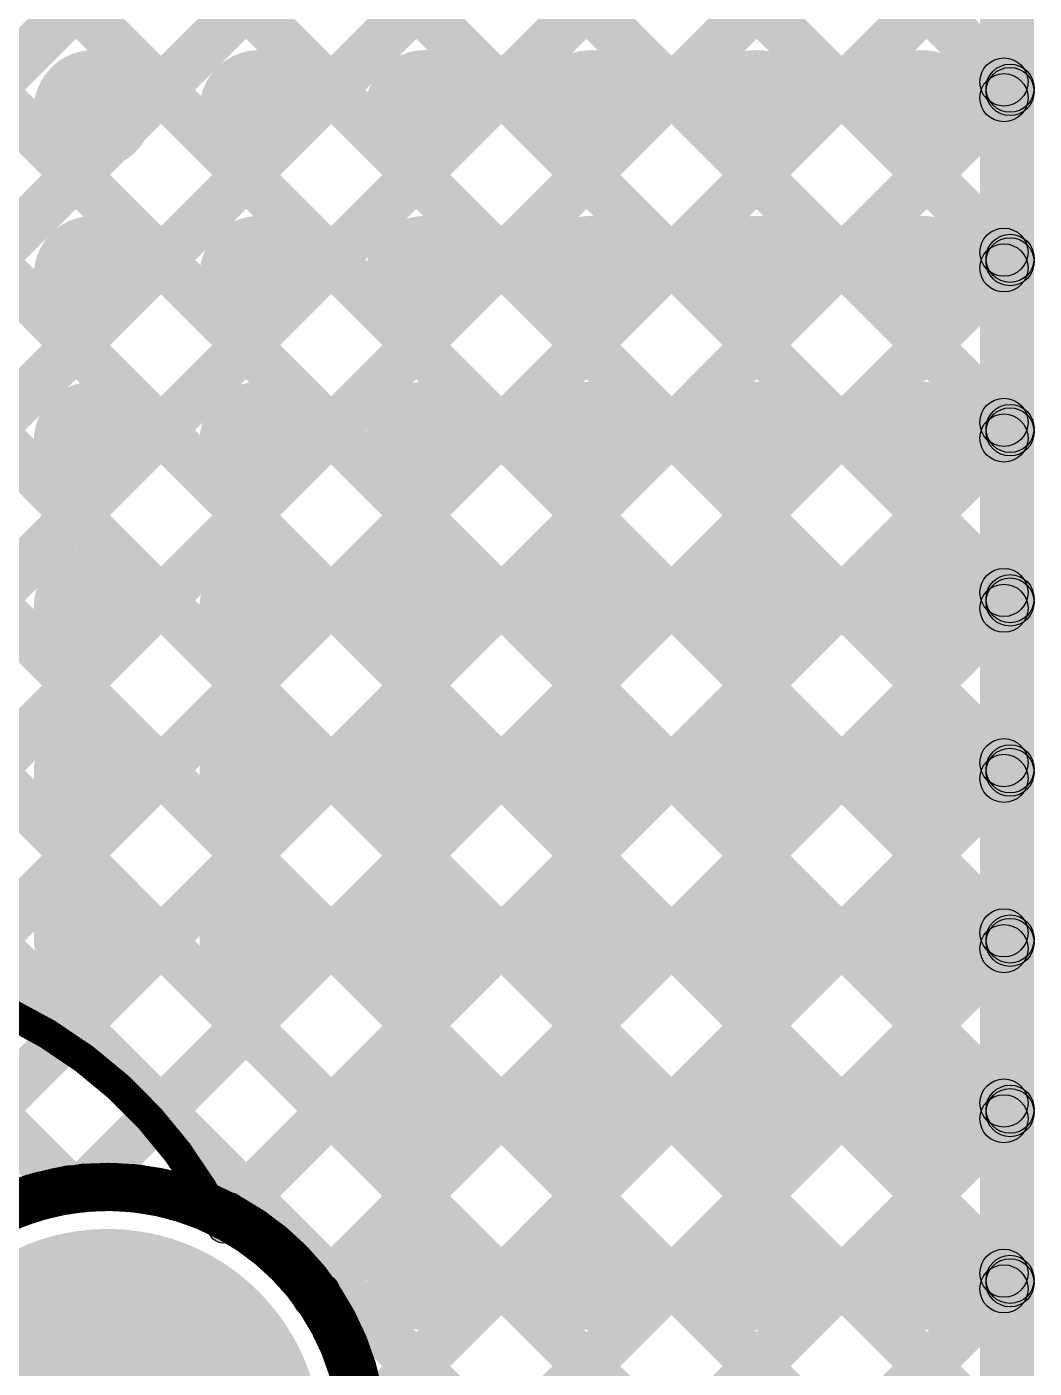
# Model space of a CAD drawing. Header units: millimetres. Extents: x -0.28 to 3.03, y -0.05 to 3.12.
# Drawn here: x 2.5456 to 2.713, y 2.6894 to 2.9123 of the extents above; entities that cross this region are included whole.
import ezdxf

# ---------------------------------------------------------------- set-up
doc = ezdxf.new("R2010")
doc.units = ezdxf.units.MM
doc.header["$MEASUREMENT"] = 0
for name, color, linetype in [('BottomLayer', 5, 'Continuous'), ('BottomSolder', 6, 'Continuous'), ('PadHoleLayer', 156, 'Continuous'), ('TopLayer', 1, 'Continuous'), ('TopOverlay', 2, 'Continuous'), ('TopSolder', 216, 'Continuous'), ('ViaHoleLayer', 16, 'Continuous')]:
    doc.layers.add(name, color=color, linetype=linetype)

# ---------------------------------------------------------------- blocks, each defined once
blk = doc.blocks.new('TH_LED_5')
at = {"layer": 'BottomLayer'}
h = blk.add_hatch(color=5, dxfattribs=at)
edge = h.paths.add_edge_path()
edge.add_arc((0.05, 0), 0.0315, 0, 360)
at = {"layer": 'BottomSolder'}
h = blk.add_hatch(color=6, dxfattribs=at)
edge = h.paths.add_edge_path()
edge.add_arc((0.05, 0), 0.0355, 0, 360)
at = {"layer": 'PadHoleLayer'}
h = blk.add_hatch(color=156, dxfattribs=at)
edge = h.paths.add_edge_path()
edge.add_arc((0.05, 0), 0.01772, 0, 360)
at = {"layer": 'TopLayer'}
h = blk.add_hatch(color=1, dxfattribs=at)
edge = h.paths.add_edge_path()
edge.add_arc((0.05, 0), 0.0315, 0, 360)
at = {"layer": 'TopOverlay'}
h = blk.add_hatch(color=2, dxfattribs=at)
edge = h.paths.add_edge_path()
edge.add_arc((0.06927, 0.03565), 0.0025, 0, 360)
at = {"layer": 'TopSolder'}
h = blk.add_hatch(color=216, dxfattribs=at)
edge = h.paths.add_edge_path()
edge.add_arc((0.05, 0), 0.0355, 0, 360)
at = {"layer": 'TopOverlay', "const_width": 0.005}
blk.add_lwpolyline([(-0.05954, 0.05023, -0.552963), (0.06927, 0.03565)], format="xyb", dxfattribs=at)
at = {"layer": 'TopOverlay'}
blk.add_circle((0.06927, 0.03565), 0.0025, dxfattribs=at)

msp = doc.modelspace()

# ---------------------------------------------------------------- hatches: boundary and pattern name
at = {"layer": 'BottomLayer'}
for points in [[(2.16929, 3.09678), (2.17495, 3.10243), (2.55553, 2.72186), (2.54987, 2.7162)], [(2.19758, 3.09678), (2.20323, 3.10243), (2.71083, 2.59484), (2.70517, 2.58918)], [(2.22586, 3.09678), (2.23152, 3.10243), (2.71083, 2.62312), (2.70517, 2.61747)], [(2.25415, 3.09678), (2.2598, 3.10243), (2.71083, 2.65141), (2.70517, 2.64575)], [(2.28243, 3.09678), (2.28809, 3.10243), (2.71083, 2.67969), (2.70517, 2.67404)], [(2.31071, 3.09678), (2.31637, 3.10243), (2.71083, 2.70798), (2.70517, 2.70232)], [(2.339, 3.09678), (2.34466, 3.10243), (2.71083, 2.73626), (2.70517, 2.7306)], [(2.36728, 3.09678), (2.37294, 3.10243), (2.71083, 2.76455), (2.70517, 2.75889)], [(2.39557, 3.09678), (2.40122, 3.10243), (2.71083, 2.79283), (2.70517, 2.78717)], [(2.42385, 3.09678), (2.42951, 3.10243), (2.71083, 2.82111), (2.70517, 2.81546)], [(2.45214, 3.09678), (2.45779, 3.10243), (2.71083, 2.8494), (2.70517, 2.84374)], [(2.48042, 3.09678), (2.48608, 3.10243), (2.71083, 2.87768), (2.70517, 2.87203)], [(2.5087, 3.09678), (2.51436, 3.10243), (2.71083, 2.90597), (2.70517, 2.90031)], [(2.712, 0.0509), (2.704, 0.0509), (2.704, 3.09961), (2.712, 3.09961)], [(2.33996, 2.69654), (2.33431, 2.70219), (2.70517, 3.07306), (2.71083, 3.0674)], [(2.34632, 2.67461), (2.34067, 2.68027), (2.70517, 3.04478), (2.71083, 3.03912)], [(2.33233, 2.63233), (2.32667, 2.63799), (2.70517, 3.01649), (2.71083, 3.01083)], [(2.33233, 2.60405), (2.32667, 2.60971), (2.70517, 2.98821), (2.71083, 2.98255)], [(2.33074, 2.57417), (2.32508, 2.57983), (2.70517, 2.95992), (2.71083, 2.95427)], [(2.33233, 2.54748), (2.32667, 2.55314), (2.70517, 2.93164), (2.71083, 2.92598)], [(2.32083, 2.5077), (2.31517, 2.51335), (2.70517, 2.90335), (2.71083, 2.8977)], [(2.5579, 2.71649), (2.55225, 2.72214), (2.70517, 2.87507), (2.71083, 2.86941)], [(2.58153, 2.71183), (2.57587, 2.71748), (2.70517, 2.84679), (2.71083, 2.84113)], [(2.59659, 2.69861), (2.59094, 2.70427), (2.70517, 2.8185), (2.71083, 2.81284)], [(2.60416, 2.67789), (2.5985, 2.68355), (2.70517, 2.79022), (2.71083, 2.78456)], [(2.58873, 2.63417), (2.58307, 2.63983), (2.70517, 2.76193), (2.71083, 2.75628)], [(2.59133, 2.60849), (2.58567, 2.61415), (2.70517, 2.73365), (2.71083, 2.72799)], [(2.59133, 2.60849), (2.58567, 2.61415), (2.70517, 2.73365), (2.71083, 2.72799)], [(2.58529, 2.57417), (2.57964, 2.57983), (2.70517, 2.70536), (2.71083, 2.69971)]]:
    msp.add_hatch(color=5, dxfattribs=at).paths.add_polyline_path(points)
h = msp.add_hatch(color=5, dxfattribs=at)
edge = h.paths.add_edge_path()
edge.add_arc((2.55664, 2.89853), 0.00886, 0, 360)
h = msp.add_hatch(color=5, dxfattribs=at)
edge = h.paths.add_edge_path()
edge.add_arc((2.5842, 2.89853), 0.00886, 0, 360)
h = msp.add_hatch(color=5, dxfattribs=at)
edge = h.paths.add_edge_path()
edge.add_arc((2.61176, 2.89853), 0.00886, 0, 360)
h = msp.add_hatch(color=5, dxfattribs=at)
edge = h.paths.add_edge_path()
edge.add_arc((2.63932, 2.89853), 0.00886, 0, 360)
h = msp.add_hatch(color=5, dxfattribs=at)
edge = h.paths.add_edge_path()
edge.add_arc((2.66687, 2.89853), 0.00886, 0, 360)
h = msp.add_hatch(color=5, dxfattribs=at)
edge = h.paths.add_edge_path()
edge.add_arc((2.69443, 2.89853), 0.00886, 0, 360)
h = msp.add_hatch(color=5, dxfattribs=at)
edge = h.paths.add_edge_path()
edge.add_arc((2.708, 2.90314), 0.004, 0, 360)
h = msp.add_hatch(color=5, dxfattribs=at)
edge = h.paths.add_edge_path()
edge.add_arc((2.708, 2.90053), 0.004, 0, 360)
h = msp.add_hatch(color=5, dxfattribs=at)
edge = h.paths.add_edge_path()
edge.add_arc((2.55664, 2.87097), 0.00886, 0, 360)
h = msp.add_hatch(color=5, dxfattribs=at)
edge = h.paths.add_edge_path()
edge.add_arc((2.5842, 2.87097), 0.00886, 0, 360)
h = msp.add_hatch(color=5, dxfattribs=at)
edge = h.paths.add_edge_path()
edge.add_arc((2.61176, 2.87097), 0.00886, 0, 360)
h = msp.add_hatch(color=5, dxfattribs=at)
edge = h.paths.add_edge_path()
edge.add_arc((2.63932, 2.87097), 0.00886, 0, 360)
h = msp.add_hatch(color=5, dxfattribs=at)
edge = h.paths.add_edge_path()
edge.add_arc((2.66687, 2.87097), 0.00886, 0, 360)
h = msp.add_hatch(color=5, dxfattribs=at)
edge = h.paths.add_edge_path()
edge.add_arc((2.69443, 2.87097), 0.00886, 0, 360)
h = msp.add_hatch(color=5, dxfattribs=at)
edge = h.paths.add_edge_path()
edge.add_arc((2.708, 2.87485), 0.004, 0, 360)
h = msp.add_hatch(color=5, dxfattribs=at)
edge = h.paths.add_edge_path()
edge.add_arc((2.708, 2.87224), 0.004, 0, 360)
h = msp.add_hatch(color=5, dxfattribs=at)
edge = h.paths.add_edge_path()
edge.add_arc((2.55664, 2.84341), 0.00886, 0, 360)
h = msp.add_hatch(color=5, dxfattribs=at)
edge = h.paths.add_edge_path()
edge.add_arc((2.5842, 2.84341), 0.00886, 0, 360)
h = msp.add_hatch(color=5, dxfattribs=at)
edge = h.paths.add_edge_path()
edge.add_arc((2.61176, 2.84341), 0.00886, 0, 360)
h = msp.add_hatch(color=5, dxfattribs=at)
edge = h.paths.add_edge_path()
edge.add_arc((2.63932, 2.84341), 0.00886, 0, 360)
h = msp.add_hatch(color=5, dxfattribs=at)
edge = h.paths.add_edge_path()
edge.add_arc((2.66687, 2.84341), 0.00886, 0, 360)
h = msp.add_hatch(color=5, dxfattribs=at)
edge = h.paths.add_edge_path()
edge.add_arc((2.69443, 2.84341), 0.00886, 0, 360)
h = msp.add_hatch(color=5, dxfattribs=at)
edge = h.paths.add_edge_path()
edge.add_arc((2.708, 2.84657), 0.004, 0, 360)
h = msp.add_hatch(color=5, dxfattribs=at)
edge = h.paths.add_edge_path()
edge.add_arc((2.708, 2.84396), 0.004, 0, 360)
h = msp.add_hatch(color=5, dxfattribs=at)
edge = h.paths.add_edge_path()
edge.add_arc((2.55664, 2.81585), 0.00886, 0, 360)
h = msp.add_hatch(color=5, dxfattribs=at)
edge = h.paths.add_edge_path()
edge.add_arc((2.5842, 2.81585), 0.00886, 0, 360)
h = msp.add_hatch(color=5, dxfattribs=at)
edge = h.paths.add_edge_path()
edge.add_arc((2.61176, 2.81585), 0.00886, 0, 360)
h = msp.add_hatch(color=5, dxfattribs=at)
edge = h.paths.add_edge_path()
edge.add_arc((2.63932, 2.81585), 0.00886, 0, 360)
h = msp.add_hatch(color=5, dxfattribs=at)
edge = h.paths.add_edge_path()
edge.add_arc((2.66687, 2.81585), 0.00886, 0, 360)
h = msp.add_hatch(color=5, dxfattribs=at)
edge = h.paths.add_edge_path()
edge.add_arc((2.69443, 2.81585), 0.00886, 0, 360)
h = msp.add_hatch(color=5, dxfattribs=at)
edge = h.paths.add_edge_path()
edge.add_arc((2.708, 2.81829), 0.004, 0, 360)
h = msp.add_hatch(color=5, dxfattribs=at)
edge = h.paths.add_edge_path()
edge.add_arc((2.708, 2.81567), 0.004, 0, 360)
h = msp.add_hatch(color=5, dxfattribs=at)
edge = h.paths.add_edge_path()
edge.add_arc((2.55664, 2.78829), 0.00886, 0, 360)
h = msp.add_hatch(color=5, dxfattribs=at)
edge = h.paths.add_edge_path()
edge.add_arc((2.5842, 2.78829), 0.00886, 0, 360)
h = msp.add_hatch(color=5, dxfattribs=at)
edge = h.paths.add_edge_path()
edge.add_arc((2.61176, 2.78829), 0.00886, 0, 360)
h = msp.add_hatch(color=5, dxfattribs=at)
edge = h.paths.add_edge_path()
edge.add_arc((2.63932, 2.78829), 0.00886, 0, 360)
h = msp.add_hatch(color=5, dxfattribs=at)
edge = h.paths.add_edge_path()
edge.add_arc((2.66687, 2.78829), 0.00886, 0, 360)
h = msp.add_hatch(color=5, dxfattribs=at)
edge = h.paths.add_edge_path()
edge.add_arc((2.69443, 2.78829), 0.00886, 0, 360)
h = msp.add_hatch(color=5, dxfattribs=at)
edge = h.paths.add_edge_path()
edge.add_arc((2.708, 2.79), 0.004, 0, 360)
h = msp.add_hatch(color=5, dxfattribs=at)
edge = h.paths.add_edge_path()
edge.add_arc((2.708, 2.78739), 0.004, 0, 360)
h = msp.add_hatch(color=5, dxfattribs=at)
edge = h.paths.add_edge_path()
edge.add_arc((2.55664, 2.76073), 0.00886, 0, 360)
h = msp.add_hatch(color=5, dxfattribs=at)
edge = h.paths.add_edge_path()
edge.add_arc((2.5842, 2.76073), 0.00886, 0, 360)
h = msp.add_hatch(color=5, dxfattribs=at)
edge = h.paths.add_edge_path()
edge.add_arc((2.61176, 2.76073), 0.00886, 0, 360)
h = msp.add_hatch(color=5, dxfattribs=at)
edge = h.paths.add_edge_path()
edge.add_arc((2.63932, 2.76073), 0.00886, 0, 360)
h = msp.add_hatch(color=5, dxfattribs=at)
edge = h.paths.add_edge_path()
edge.add_arc((2.66687, 2.76073), 0.00886, 0, 360)
h = msp.add_hatch(color=5, dxfattribs=at)
edge = h.paths.add_edge_path()
edge.add_arc((2.69443, 2.76073), 0.00886, 0, 360)
h = msp.add_hatch(color=5, dxfattribs=at)
edge = h.paths.add_edge_path()
edge.add_arc((2.708, 2.76172), 0.004, 0, 360)
h = msp.add_hatch(color=5, dxfattribs=at)
edge = h.paths.add_edge_path()
edge.add_arc((2.708, 2.7591), 0.004, 0, 360)
h = msp.add_hatch(color=5, dxfattribs=at)
edge = h.paths.add_edge_path()
edge.add_arc((2.61176, 2.73317), 0.00886, 0, 360)
h = msp.add_hatch(color=5, dxfattribs=at)
edge = h.paths.add_edge_path()
edge.add_arc((2.63932, 2.73317), 0.00886, 0, 360)
h = msp.add_hatch(color=5, dxfattribs=at)
edge = h.paths.add_edge_path()
edge.add_arc((2.66687, 2.73317), 0.00886, 0, 360)
h = msp.add_hatch(color=5, dxfattribs=at)
edge = h.paths.add_edge_path()
edge.add_arc((2.69443, 2.73317), 0.00886, 0, 360)
h = msp.add_hatch(color=5, dxfattribs=at)
edge = h.paths.add_edge_path()
edge.add_arc((2.708, 2.73343), 0.004, 0, 360)
h = msp.add_hatch(color=5, dxfattribs=at)
edge = h.paths.add_edge_path()
edge.add_arc((2.708, 2.73082), 0.004, 0, 360)
h = msp.add_hatch(color=5, dxfattribs=at)
edge = h.paths.add_edge_path()
edge.add_arc((2.708, 2.73082), 0.004, 0, 360)
h = msp.add_hatch(color=5, dxfattribs=at)
edge = h.paths.add_edge_path()
edge.add_arc((2.5527, 2.71903), 0.004, 0, 360)
h = msp.add_hatch(color=5, dxfattribs=at)
edge = h.paths.add_edge_path()
edge.add_arc((2.55507, 2.71931), 0.004, 0, 360)
h = msp.add_hatch(color=5, dxfattribs=at)
edge = h.paths.add_edge_path()
edge.add_arc((2.5787, 2.71465), 0.004, 0, 360)
h = msp.add_hatch(color=5, dxfattribs=at)
edge = h.paths.add_edge_path()
edge.add_arc((2.61176, 2.70561), 0.00886, 0, 360)
h = msp.add_hatch(color=5, dxfattribs=at)
edge = h.paths.add_edge_path()
edge.add_arc((2.63932, 2.70561), 0.00886, 0, 360)
h = msp.add_hatch(color=5, dxfattribs=at)
edge = h.paths.add_edge_path()
edge.add_arc((2.66687, 2.70561), 0.00886, 0, 360)
h = msp.add_hatch(color=5, dxfattribs=at)
edge = h.paths.add_edge_path()
edge.add_arc((2.69443, 2.70561), 0.00886, 0, 360)
h = msp.add_hatch(color=5, dxfattribs=at)
edge = h.paths.add_edge_path()
edge.add_arc((2.708, 2.70515), 0.004, 0, 360)
h = msp.add_hatch(color=5, dxfattribs=at)
edge = h.paths.add_edge_path()
edge.add_arc((2.59377, 2.70144), 0.004, 0, 360)
h = msp.add_hatch(color=5, dxfattribs=at)
edge = h.paths.add_edge_path()
edge.add_arc((2.708, 2.70254), 0.004, 0, 360)
at = {"layer": 'BottomSolder'}
h = msp.add_hatch(color=6, dxfattribs=at)
edge = h.paths.add_edge_path()
edge.add_arc((2.55664, 2.89853), 0.00991, 0, 360)
h = msp.add_hatch(color=6, dxfattribs=at)
edge = h.paths.add_edge_path()
edge.add_arc((2.5842, 2.89853), 0.00991, 0, 360)
h = msp.add_hatch(color=6, dxfattribs=at)
edge = h.paths.add_edge_path()
edge.add_arc((2.61176, 2.89853), 0.00991, 0, 360)
h = msp.add_hatch(color=6, dxfattribs=at)
edge = h.paths.add_edge_path()
edge.add_arc((2.63932, 2.89853), 0.00991, 0, 360)
h = msp.add_hatch(color=6, dxfattribs=at)
edge = h.paths.add_edge_path()
edge.add_arc((2.66687, 2.89853), 0.00991, 0, 360)
h = msp.add_hatch(color=6, dxfattribs=at)
edge = h.paths.add_edge_path()
edge.add_arc((2.69443, 2.89853), 0.00991, 0, 360)
h = msp.add_hatch(color=6, dxfattribs=at)
edge = h.paths.add_edge_path()
edge.add_arc((2.55664, 2.87097), 0.00991, 0, 360)
h = msp.add_hatch(color=6, dxfattribs=at)
edge = h.paths.add_edge_path()
edge.add_arc((2.5842, 2.87097), 0.00991, 0, 360)
h = msp.add_hatch(color=6, dxfattribs=at)
edge = h.paths.add_edge_path()
edge.add_arc((2.61176, 2.87097), 0.00991, 0, 360)
h = msp.add_hatch(color=6, dxfattribs=at)
edge = h.paths.add_edge_path()
edge.add_arc((2.63932, 2.87097), 0.00991, 0, 360)
h = msp.add_hatch(color=6, dxfattribs=at)
edge = h.paths.add_edge_path()
edge.add_arc((2.66687, 2.87097), 0.00991, 0, 360)
h = msp.add_hatch(color=6, dxfattribs=at)
edge = h.paths.add_edge_path()
edge.add_arc((2.69443, 2.87097), 0.00991, 0, 360)
h = msp.add_hatch(color=6, dxfattribs=at)
edge = h.paths.add_edge_path()
edge.add_arc((2.55664, 2.84341), 0.00991, 0, 360)
h = msp.add_hatch(color=6, dxfattribs=at)
edge = h.paths.add_edge_path()
edge.add_arc((2.5842, 2.84341), 0.00991, 0, 360)
h = msp.add_hatch(color=6, dxfattribs=at)
edge = h.paths.add_edge_path()
edge.add_arc((2.61176, 2.84341), 0.00991, 0, 360)
h = msp.add_hatch(color=6, dxfattribs=at)
edge = h.paths.add_edge_path()
edge.add_arc((2.63932, 2.84341), 0.00991, 0, 360)
h = msp.add_hatch(color=6, dxfattribs=at)
edge = h.paths.add_edge_path()
edge.add_arc((2.66687, 2.84341), 0.00991, 0, 360)
h = msp.add_hatch(color=6, dxfattribs=at)
edge = h.paths.add_edge_path()
edge.add_arc((2.69443, 2.84341), 0.00991, 0, 360)
h = msp.add_hatch(color=6, dxfattribs=at)
edge = h.paths.add_edge_path()
edge.add_arc((2.55664, 2.81585), 0.00991, 0, 360)
h = msp.add_hatch(color=6, dxfattribs=at)
edge = h.paths.add_edge_path()
edge.add_arc((2.5842, 2.81585), 0.00991, 0, 360)
h = msp.add_hatch(color=6, dxfattribs=at)
edge = h.paths.add_edge_path()
edge.add_arc((2.61176, 2.81585), 0.00991, 0, 360)
h = msp.add_hatch(color=6, dxfattribs=at)
edge = h.paths.add_edge_path()
edge.add_arc((2.63932, 2.81585), 0.00991, 0, 360)
h = msp.add_hatch(color=6, dxfattribs=at)
edge = h.paths.add_edge_path()
edge.add_arc((2.66687, 2.81585), 0.00991, 0, 360)
h = msp.add_hatch(color=6, dxfattribs=at)
edge = h.paths.add_edge_path()
edge.add_arc((2.69443, 2.81585), 0.00991, 0, 360)
h = msp.add_hatch(color=6, dxfattribs=at)
edge = h.paths.add_edge_path()
edge.add_arc((2.55664, 2.78829), 0.00991, 0, 360)
h = msp.add_hatch(color=6, dxfattribs=at)
edge = h.paths.add_edge_path()
edge.add_arc((2.5842, 2.78829), 0.00991, 0, 360)
h = msp.add_hatch(color=6, dxfattribs=at)
edge = h.paths.add_edge_path()
edge.add_arc((2.61176, 2.78829), 0.00991, 0, 360)
h = msp.add_hatch(color=6, dxfattribs=at)
edge = h.paths.add_edge_path()
edge.add_arc((2.63932, 2.78829), 0.00991, 0, 360)
h = msp.add_hatch(color=6, dxfattribs=at)
edge = h.paths.add_edge_path()
edge.add_arc((2.66687, 2.78829), 0.00991, 0, 360)
h = msp.add_hatch(color=6, dxfattribs=at)
edge = h.paths.add_edge_path()
edge.add_arc((2.69443, 2.78829), 0.00991, 0, 360)
h = msp.add_hatch(color=6, dxfattribs=at)
edge = h.paths.add_edge_path()
edge.add_arc((2.55664, 2.76073), 0.00991, 0, 360)
h = msp.add_hatch(color=6, dxfattribs=at)
edge = h.paths.add_edge_path()
edge.add_arc((2.5842, 2.76073), 0.00991, 0, 360)
h = msp.add_hatch(color=6, dxfattribs=at)
edge = h.paths.add_edge_path()
edge.add_arc((2.61176, 2.76073), 0.00991, 0, 360)
h = msp.add_hatch(color=6, dxfattribs=at)
edge = h.paths.add_edge_path()
edge.add_arc((2.63932, 2.76073), 0.00991, 0, 360)
h = msp.add_hatch(color=6, dxfattribs=at)
edge = h.paths.add_edge_path()
edge.add_arc((2.66687, 2.76073), 0.00991, 0, 360)
h = msp.add_hatch(color=6, dxfattribs=at)
edge = h.paths.add_edge_path()
edge.add_arc((2.69443, 2.76073), 0.00991, 0, 360)
h = msp.add_hatch(color=6, dxfattribs=at)
edge = h.paths.add_edge_path()
edge.add_arc((2.61176, 2.73317), 0.00991, 0, 360)
h = msp.add_hatch(color=6, dxfattribs=at)
edge = h.paths.add_edge_path()
edge.add_arc((2.63932, 2.73317), 0.00991, 0, 360)
h = msp.add_hatch(color=6, dxfattribs=at)
edge = h.paths.add_edge_path()
edge.add_arc((2.66687, 2.73317), 0.00991, 0, 360)
h = msp.add_hatch(color=6, dxfattribs=at)
edge = h.paths.add_edge_path()
edge.add_arc((2.69443, 2.73317), 0.00991, 0, 360)
h = msp.add_hatch(color=6, dxfattribs=at)
edge = h.paths.add_edge_path()
edge.add_arc((2.61176, 2.70561), 0.00991, 0, 360)
h = msp.add_hatch(color=6, dxfattribs=at)
edge = h.paths.add_edge_path()
edge.add_arc((2.63932, 2.70561), 0.00991, 0, 360)
h = msp.add_hatch(color=6, dxfattribs=at)
edge = h.paths.add_edge_path()
edge.add_arc((2.66687, 2.70561), 0.00991, 0, 360)
h = msp.add_hatch(color=6, dxfattribs=at)
edge = h.paths.add_edge_path()
edge.add_arc((2.69443, 2.70561), 0.00991, 0, 360)
at = {"layer": 'TopLayer'}
for points in [[(2.1699, 3.09617), (2.17556, 3.10183), (2.55553, 2.72186), (2.54987, 2.7162)], [(2.19818, 3.09617), (2.20384, 3.10183), (2.71185, 2.59382), (2.7062, 2.58816)], [(2.22647, 3.09617), (2.23212, 3.10183), (2.71185, 2.6221), (2.7062, 2.61644)], [(2.25475, 3.09617), (2.26041, 3.10183), (2.71185, 2.65038), (2.7062, 2.64473)], [(2.28304, 3.09617), (2.28869, 3.10183), (2.71185, 2.67867), (2.7062, 2.67301)], [(2.31132, 3.09617), (2.31698, 3.10183), (2.71185, 2.70695), (2.7062, 2.7013)], [(2.3396, 3.09617), (2.34526, 3.10183), (2.71185, 2.73524), (2.7062, 2.72958)], [(2.36789, 3.09617), (2.37355, 3.10183), (2.71185, 2.76352), (2.7062, 2.75786)], [(2.39617, 3.09617), (2.40183, 3.10183), (2.71185, 2.79181), (2.7062, 2.78615)], [(2.42446, 3.09617), (2.43011, 3.10183), (2.71185, 2.82009), (2.7062, 2.81443)], [(2.45274, 3.09617), (2.4584, 3.10183), (2.71185, 2.84837), (2.7062, 2.84272)], [(2.48103, 3.09617), (2.48668, 3.10183), (2.71185, 2.87666), (2.7062, 2.871)], [(2.50931, 3.09617), (2.51497, 3.10183), (2.71185, 2.90494), (2.7062, 2.89929)], [(2.70502, 3.099), (2.71302, 3.099), (2.71302, 0.0503), (2.70502, 0.0503)], [(2.33996, 2.69654), (2.33431, 2.70219), (2.7062, 3.07408), (2.71185, 3.06843)], [(2.34632, 2.67461), (2.34067, 2.68027), (2.7062, 3.0458), (2.71185, 3.04014)], [(1.94411, 2.24412), (1.93846, 2.24978), (2.7062, 3.01751), (2.71185, 3.01186)], [(1.95826, 2.22998), (1.9526, 2.23563), (2.7062, 2.98923), (2.71185, 2.98357)], [(1.9724, 2.21584), (1.96674, 2.22149), (2.7062, 2.96095), (2.71185, 2.95529)], [(1.98654, 2.20169), (1.98088, 2.20735), (2.7062, 2.93266), (2.71185, 2.92701)], [(2.00068, 2.18755), (1.99503, 2.19321), (2.7062, 2.90438), (2.71185, 2.89872)], [(2.5579, 2.71649), (2.55225, 2.72214), (2.7062, 2.87609), (2.71185, 2.87044)], [(2.58153, 2.71183), (2.57587, 2.71748), (2.7062, 2.84781), (2.71185, 2.84215)], [(2.59659, 2.69861), (2.59094, 2.70427), (2.7062, 2.81952), (2.71185, 2.81387)], [(2.60416, 2.67789), (2.5985, 2.68355), (2.7062, 2.79124), (2.71185, 2.78558)], [(2.03133, 2.07677), (2.02567, 2.08243), (2.7062, 2.76296), (2.71185, 2.7573)], [(2.03133, 2.04849), (2.02567, 2.05415), (2.7062, 2.73467), (2.71185, 2.72901)], [(2.03133, 2.02021), (2.02567, 2.02586), (2.7062, 2.70639), (2.71185, 2.70073)], [(2.03133, 2.02021), (2.02567, 2.02586), (2.7062, 2.70639), (2.71185, 2.70073)]]:
    msp.add_hatch(color=1, dxfattribs=at).paths.add_polyline_path(points)
h = msp.add_hatch(color=1, dxfattribs=at)
edge = h.paths.add_edge_path()
edge.add_arc((2.55664, 2.89853), 0.00886, 0, 360)
h = msp.add_hatch(color=1, dxfattribs=at)
edge = h.paths.add_edge_path()
edge.add_arc((2.5842, 2.89853), 0.00886, 0, 360)
h = msp.add_hatch(color=1, dxfattribs=at)
edge = h.paths.add_edge_path()
edge.add_arc((2.61176, 2.89853), 0.00886, 0, 360)
h = msp.add_hatch(color=1, dxfattribs=at)
edge = h.paths.add_edge_path()
edge.add_arc((2.63932, 2.89853), 0.00886, 0, 360)
h = msp.add_hatch(color=1, dxfattribs=at)
edge = h.paths.add_edge_path()
edge.add_arc((2.66687, 2.89853), 0.00886, 0, 360)
h = msp.add_hatch(color=1, dxfattribs=at)
edge = h.paths.add_edge_path()
edge.add_arc((2.69443, 2.89853), 0.00886, 0, 360)
h = msp.add_hatch(color=1, dxfattribs=at)
edge = h.paths.add_edge_path()
edge.add_arc((2.70902, 2.90211), 0.004, 0, 360)
h = msp.add_hatch(color=1, dxfattribs=at)
edge = h.paths.add_edge_path()
edge.add_arc((2.70902, 2.90155), 0.004, 0, 360)
h = msp.add_hatch(color=1, dxfattribs=at)
edge = h.paths.add_edge_path()
edge.add_arc((2.55664, 2.87097), 0.00886, 0, 360)
h = msp.add_hatch(color=1, dxfattribs=at)
edge = h.paths.add_edge_path()
edge.add_arc((2.5842, 2.87097), 0.00886, 0, 360)
h = msp.add_hatch(color=1, dxfattribs=at)
edge = h.paths.add_edge_path()
edge.add_arc((2.61176, 2.87097), 0.00886, 0, 360)
h = msp.add_hatch(color=1, dxfattribs=at)
edge = h.paths.add_edge_path()
edge.add_arc((2.63932, 2.87097), 0.00886, 0, 360)
h = msp.add_hatch(color=1, dxfattribs=at)
edge = h.paths.add_edge_path()
edge.add_arc((2.66687, 2.87097), 0.00886, 0, 360)
h = msp.add_hatch(color=1, dxfattribs=at)
edge = h.paths.add_edge_path()
edge.add_arc((2.69443, 2.87097), 0.00886, 0, 360)
h = msp.add_hatch(color=1, dxfattribs=at)
edge = h.paths.add_edge_path()
edge.add_arc((2.70902, 2.87383), 0.004, 0, 360)
h = msp.add_hatch(color=1, dxfattribs=at)
edge = h.paths.add_edge_path()
edge.add_arc((2.70902, 2.87326), 0.004, 0, 360)
h = msp.add_hatch(color=1, dxfattribs=at)
edge = h.paths.add_edge_path()
edge.add_arc((2.55664, 2.84341), 0.00886, 0, 360)
h = msp.add_hatch(color=1, dxfattribs=at)
edge = h.paths.add_edge_path()
edge.add_arc((2.5842, 2.84341), 0.00886, 0, 360)
h = msp.add_hatch(color=1, dxfattribs=at)
edge = h.paths.add_edge_path()
edge.add_arc((2.61176, 2.84341), 0.00886, 0, 360)
h = msp.add_hatch(color=1, dxfattribs=at)
edge = h.paths.add_edge_path()
edge.add_arc((2.63932, 2.84341), 0.00886, 0, 360)
h = msp.add_hatch(color=1, dxfattribs=at)
edge = h.paths.add_edge_path()
edge.add_arc((2.66687, 2.84341), 0.00886, 0, 360)
h = msp.add_hatch(color=1, dxfattribs=at)
edge = h.paths.add_edge_path()
edge.add_arc((2.69443, 2.84341), 0.00886, 0, 360)
h = msp.add_hatch(color=1, dxfattribs=at)
edge = h.paths.add_edge_path()
edge.add_arc((2.70902, 2.84555), 0.004, 0, 360)
h = msp.add_hatch(color=1, dxfattribs=at)
edge = h.paths.add_edge_path()
edge.add_arc((2.70902, 2.84498), 0.004, 0, 360)
h = msp.add_hatch(color=1, dxfattribs=at)
edge = h.paths.add_edge_path()
edge.add_arc((2.55664, 2.81585), 0.00886, 0, 360)
h = msp.add_hatch(color=1, dxfattribs=at)
edge = h.paths.add_edge_path()
edge.add_arc((2.5842, 2.81585), 0.00886, 0, 360)
h = msp.add_hatch(color=1, dxfattribs=at)
edge = h.paths.add_edge_path()
edge.add_arc((2.61176, 2.81585), 0.00886, 0, 360)
h = msp.add_hatch(color=1, dxfattribs=at)
edge = h.paths.add_edge_path()
edge.add_arc((2.63932, 2.81585), 0.00886, 0, 360)
h = msp.add_hatch(color=1, dxfattribs=at)
edge = h.paths.add_edge_path()
edge.add_arc((2.66687, 2.81585), 0.00886, 0, 360)
h = msp.add_hatch(color=1, dxfattribs=at)
edge = h.paths.add_edge_path()
edge.add_arc((2.69443, 2.81585), 0.00886, 0, 360)
h = msp.add_hatch(color=1, dxfattribs=at)
edge = h.paths.add_edge_path()
edge.add_arc((2.70902, 2.81726), 0.004, 0, 360)
h = msp.add_hatch(color=1, dxfattribs=at)
edge = h.paths.add_edge_path()
edge.add_arc((2.70902, 2.8167), 0.004, 0, 360)
h = msp.add_hatch(color=1, dxfattribs=at)
edge = h.paths.add_edge_path()
edge.add_arc((2.55664, 2.78829), 0.00886, 0, 360)
h = msp.add_hatch(color=1, dxfattribs=at)
edge = h.paths.add_edge_path()
edge.add_arc((2.5842, 2.78829), 0.00886, 0, 360)
h = msp.add_hatch(color=1, dxfattribs=at)
edge = h.paths.add_edge_path()
edge.add_arc((2.61176, 2.78829), 0.00886, 0, 360)
h = msp.add_hatch(color=1, dxfattribs=at)
edge = h.paths.add_edge_path()
edge.add_arc((2.63932, 2.78829), 0.00886, 0, 360)
h = msp.add_hatch(color=1, dxfattribs=at)
edge = h.paths.add_edge_path()
edge.add_arc((2.66687, 2.78829), 0.00886, 0, 360)
h = msp.add_hatch(color=1, dxfattribs=at)
edge = h.paths.add_edge_path()
edge.add_arc((2.69443, 2.78829), 0.00886, 0, 360)
h = msp.add_hatch(color=1, dxfattribs=at)
edge = h.paths.add_edge_path()
edge.add_arc((2.70902, 2.78898), 0.004, 0, 360)
h = msp.add_hatch(color=1, dxfattribs=at)
edge = h.paths.add_edge_path()
edge.add_arc((2.70902, 2.78841), 0.004, 0, 360)
h = msp.add_hatch(color=1, dxfattribs=at)
edge = h.paths.add_edge_path()
edge.add_arc((2.55664, 2.76073), 0.00886, 0, 360)
h = msp.add_hatch(color=1, dxfattribs=at)
edge = h.paths.add_edge_path()
edge.add_arc((2.5842, 2.76073), 0.00886, 0, 360)
h = msp.add_hatch(color=1, dxfattribs=at)
edge = h.paths.add_edge_path()
edge.add_arc((2.61176, 2.76073), 0.00886, 0, 360)
h = msp.add_hatch(color=1, dxfattribs=at)
edge = h.paths.add_edge_path()
edge.add_arc((2.63932, 2.76073), 0.00886, 0, 360)
h = msp.add_hatch(color=1, dxfattribs=at)
edge = h.paths.add_edge_path()
edge.add_arc((2.66687, 2.76073), 0.00886, 0, 360)
h = msp.add_hatch(color=1, dxfattribs=at)
edge = h.paths.add_edge_path()
edge.add_arc((2.69443, 2.76073), 0.00886, 0, 360)
h = msp.add_hatch(color=1, dxfattribs=at)
edge = h.paths.add_edge_path()
edge.add_arc((2.70902, 2.76069), 0.004, 0, 360)
h = msp.add_hatch(color=1, dxfattribs=at)
edge = h.paths.add_edge_path()
edge.add_arc((2.70902, 2.76013), 0.004, 0, 360)
h = msp.add_hatch(color=1, dxfattribs=at)
edge = h.paths.add_edge_path()
edge.add_arc((2.61176, 2.73317), 0.00886, 0, 360)
h = msp.add_hatch(color=1, dxfattribs=at)
edge = h.paths.add_edge_path()
edge.add_arc((2.63932, 2.73317), 0.00886, 0, 360)
h = msp.add_hatch(color=1, dxfattribs=at)
edge = h.paths.add_edge_path()
edge.add_arc((2.66687, 2.73317), 0.00886, 0, 360)
h = msp.add_hatch(color=1, dxfattribs=at)
edge = h.paths.add_edge_path()
edge.add_arc((2.69443, 2.73317), 0.00886, 0, 360)
h = msp.add_hatch(color=1, dxfattribs=at)
edge = h.paths.add_edge_path()
edge.add_arc((2.70902, 2.73241), 0.004, 0, 360)
h = msp.add_hatch(color=1, dxfattribs=at)
edge = h.paths.add_edge_path()
edge.add_arc((2.70902, 2.73184), 0.004, 0, 360)
h = msp.add_hatch(color=1, dxfattribs=at)
edge = h.paths.add_edge_path()
edge.add_arc((2.5527, 2.71903), 0.004, 0, 360)
h = msp.add_hatch(color=1, dxfattribs=at)
edge = h.paths.add_edge_path()
edge.add_arc((2.55507, 2.71931), 0.004, 0, 360)
h = msp.add_hatch(color=1, dxfattribs=at)
edge = h.paths.add_edge_path()
edge.add_arc((2.5787, 2.71465), 0.004, 0, 360)
h = msp.add_hatch(color=1, dxfattribs=at)
edge = h.paths.add_edge_path()
edge.add_arc((2.61176, 2.70561), 0.00886, 0, 360)
h = msp.add_hatch(color=1, dxfattribs=at)
edge = h.paths.add_edge_path()
edge.add_arc((2.63932, 2.70561), 0.00886, 0, 360)
h = msp.add_hatch(color=1, dxfattribs=at)
edge = h.paths.add_edge_path()
edge.add_arc((2.66687, 2.70561), 0.00886, 0, 360)
h = msp.add_hatch(color=1, dxfattribs=at)
edge = h.paths.add_edge_path()
edge.add_arc((2.69443, 2.70561), 0.00886, 0, 360)
h = msp.add_hatch(color=1, dxfattribs=at)
edge = h.paths.add_edge_path()
edge.add_arc((2.70902, 2.70412), 0.004, 0, 360)
h = msp.add_hatch(color=1, dxfattribs=at)
edge = h.paths.add_edge_path()
edge.add_arc((2.70902, 2.70356), 0.004, 0, 360)
h = msp.add_hatch(color=1, dxfattribs=at)
edge = h.paths.add_edge_path()
edge.add_arc((2.70902, 2.70356), 0.004, 0, 360)
h = msp.add_hatch(color=1, dxfattribs=at)
edge = h.paths.add_edge_path()
edge.add_arc((2.59377, 2.70144), 0.004, 0, 360)
at = {"layer": 'TopSolder'}
h = msp.add_hatch(color=216, dxfattribs=at)
edge = h.paths.add_edge_path()
edge.add_arc((2.55664, 2.89853), 0.00991, 0, 360)
h = msp.add_hatch(color=216, dxfattribs=at)
edge = h.paths.add_edge_path()
edge.add_arc((2.5842, 2.89853), 0.00991, 0, 360)
h = msp.add_hatch(color=216, dxfattribs=at)
edge = h.paths.add_edge_path()
edge.add_arc((2.61176, 2.89853), 0.00991, 0, 360)
h = msp.add_hatch(color=216, dxfattribs=at)
edge = h.paths.add_edge_path()
edge.add_arc((2.63932, 2.89853), 0.00991, 0, 360)
h = msp.add_hatch(color=216, dxfattribs=at)
edge = h.paths.add_edge_path()
edge.add_arc((2.66687, 2.89853), 0.00991, 0, 360)
h = msp.add_hatch(color=216, dxfattribs=at)
edge = h.paths.add_edge_path()
edge.add_arc((2.69443, 2.89853), 0.00991, 0, 360)
h = msp.add_hatch(color=216, dxfattribs=at)
edge = h.paths.add_edge_path()
edge.add_arc((2.55664, 2.87097), 0.00991, 0, 360)
h = msp.add_hatch(color=216, dxfattribs=at)
edge = h.paths.add_edge_path()
edge.add_arc((2.5842, 2.87097), 0.00991, 0, 360)
h = msp.add_hatch(color=216, dxfattribs=at)
edge = h.paths.add_edge_path()
edge.add_arc((2.61176, 2.87097), 0.00991, 0, 360)
h = msp.add_hatch(color=216, dxfattribs=at)
edge = h.paths.add_edge_path()
edge.add_arc((2.63932, 2.87097), 0.00991, 0, 360)
h = msp.add_hatch(color=216, dxfattribs=at)
edge = h.paths.add_edge_path()
edge.add_arc((2.66687, 2.87097), 0.00991, 0, 360)
h = msp.add_hatch(color=216, dxfattribs=at)
edge = h.paths.add_edge_path()
edge.add_arc((2.69443, 2.87097), 0.00991, 0, 360)
h = msp.add_hatch(color=216, dxfattribs=at)
edge = h.paths.add_edge_path()
edge.add_arc((2.55664, 2.84341), 0.00991, 0, 360)
h = msp.add_hatch(color=216, dxfattribs=at)
edge = h.paths.add_edge_path()
edge.add_arc((2.5842, 2.84341), 0.00991, 0, 360)
h = msp.add_hatch(color=216, dxfattribs=at)
edge = h.paths.add_edge_path()
edge.add_arc((2.61176, 2.84341), 0.00991, 0, 360)
h = msp.add_hatch(color=216, dxfattribs=at)
edge = h.paths.add_edge_path()
edge.add_arc((2.63932, 2.84341), 0.00991, 0, 360)
h = msp.add_hatch(color=216, dxfattribs=at)
edge = h.paths.add_edge_path()
edge.add_arc((2.66687, 2.84341), 0.00991, 0, 360)
h = msp.add_hatch(color=216, dxfattribs=at)
edge = h.paths.add_edge_path()
edge.add_arc((2.69443, 2.84341), 0.00991, 0, 360)
h = msp.add_hatch(color=216, dxfattribs=at)
edge = h.paths.add_edge_path()
edge.add_arc((2.55664, 2.81585), 0.00991, 0, 360)
h = msp.add_hatch(color=216, dxfattribs=at)
edge = h.paths.add_edge_path()
edge.add_arc((2.5842, 2.81585), 0.00991, 0, 360)
h = msp.add_hatch(color=216, dxfattribs=at)
edge = h.paths.add_edge_path()
edge.add_arc((2.61176, 2.81585), 0.00991, 0, 360)
h = msp.add_hatch(color=216, dxfattribs=at)
edge = h.paths.add_edge_path()
edge.add_arc((2.63932, 2.81585), 0.00991, 0, 360)
h = msp.add_hatch(color=216, dxfattribs=at)
edge = h.paths.add_edge_path()
edge.add_arc((2.66687, 2.81585), 0.00991, 0, 360)
h = msp.add_hatch(color=216, dxfattribs=at)
edge = h.paths.add_edge_path()
edge.add_arc((2.69443, 2.81585), 0.00991, 0, 360)
h = msp.add_hatch(color=216, dxfattribs=at)
edge = h.paths.add_edge_path()
edge.add_arc((2.55664, 2.78829), 0.00991, 0, 360)
h = msp.add_hatch(color=216, dxfattribs=at)
edge = h.paths.add_edge_path()
edge.add_arc((2.5842, 2.78829), 0.00991, 0, 360)
h = msp.add_hatch(color=216, dxfattribs=at)
edge = h.paths.add_edge_path()
edge.add_arc((2.61176, 2.78829), 0.00991, 0, 360)
h = msp.add_hatch(color=216, dxfattribs=at)
edge = h.paths.add_edge_path()
edge.add_arc((2.63932, 2.78829), 0.00991, 0, 360)
h = msp.add_hatch(color=216, dxfattribs=at)
edge = h.paths.add_edge_path()
edge.add_arc((2.66687, 2.78829), 0.00991, 0, 360)
h = msp.add_hatch(color=216, dxfattribs=at)
edge = h.paths.add_edge_path()
edge.add_arc((2.69443, 2.78829), 0.00991, 0, 360)
h = msp.add_hatch(color=216, dxfattribs=at)
edge = h.paths.add_edge_path()
edge.add_arc((2.55664, 2.76073), 0.00991, 0, 360)
h = msp.add_hatch(color=216, dxfattribs=at)
edge = h.paths.add_edge_path()
edge.add_arc((2.5842, 2.76073), 0.00991, 0, 360)
h = msp.add_hatch(color=216, dxfattribs=at)
edge = h.paths.add_edge_path()
edge.add_arc((2.61176, 2.76073), 0.00991, 0, 360)
h = msp.add_hatch(color=216, dxfattribs=at)
edge = h.paths.add_edge_path()
edge.add_arc((2.63932, 2.76073), 0.00991, 0, 360)
h = msp.add_hatch(color=216, dxfattribs=at)
edge = h.paths.add_edge_path()
edge.add_arc((2.66687, 2.76073), 0.00991, 0, 360)
h = msp.add_hatch(color=216, dxfattribs=at)
edge = h.paths.add_edge_path()
edge.add_arc((2.69443, 2.76073), 0.00991, 0, 360)
h = msp.add_hatch(color=216, dxfattribs=at)
edge = h.paths.add_edge_path()
edge.add_arc((2.61176, 2.73317), 0.00991, 0, 360)
h = msp.add_hatch(color=216, dxfattribs=at)
edge = h.paths.add_edge_path()
edge.add_arc((2.63932, 2.73317), 0.00991, 0, 360)
h = msp.add_hatch(color=216, dxfattribs=at)
edge = h.paths.add_edge_path()
edge.add_arc((2.66687, 2.73317), 0.00991, 0, 360)
h = msp.add_hatch(color=216, dxfattribs=at)
edge = h.paths.add_edge_path()
edge.add_arc((2.69443, 2.73317), 0.00991, 0, 360)
h = msp.add_hatch(color=216, dxfattribs=at)
edge = h.paths.add_edge_path()
edge.add_arc((2.61176, 2.70561), 0.00991, 0, 360)
h = msp.add_hatch(color=216, dxfattribs=at)
edge = h.paths.add_edge_path()
edge.add_arc((2.63932, 2.70561), 0.00991, 0, 360)
h = msp.add_hatch(color=216, dxfattribs=at)
edge = h.paths.add_edge_path()
edge.add_arc((2.66687, 2.70561), 0.00991, 0, 360)
h = msp.add_hatch(color=216, dxfattribs=at)
edge = h.paths.add_edge_path()
edge.add_arc((2.69443, 2.70561), 0.00991, 0, 360)
at = {"layer": 'ViaHoleLayer'}
h = msp.add_hatch(color=16, dxfattribs=at)
edge = h.paths.add_edge_path()
edge.add_arc((2.55664, 2.89853), 0.00591, 0, 360)
h = msp.add_hatch(color=16, dxfattribs=at)
edge = h.paths.add_edge_path()
edge.add_arc((2.5842, 2.89853), 0.00591, 0, 360)
h = msp.add_hatch(color=16, dxfattribs=at)
edge = h.paths.add_edge_path()
edge.add_arc((2.61176, 2.89853), 0.00591, 0, 360)
h = msp.add_hatch(color=16, dxfattribs=at)
edge = h.paths.add_edge_path()
edge.add_arc((2.63932, 2.89853), 0.00591, 0, 360)
h = msp.add_hatch(color=16, dxfattribs=at)
edge = h.paths.add_edge_path()
edge.add_arc((2.66687, 2.89853), 0.00591, 0, 360)
h = msp.add_hatch(color=16, dxfattribs=at)
edge = h.paths.add_edge_path()
edge.add_arc((2.69443, 2.89853), 0.00591, 0, 360)
h = msp.add_hatch(color=16, dxfattribs=at)
edge = h.paths.add_edge_path()
edge.add_arc((2.55664, 2.87097), 0.00591, 0, 360)
h = msp.add_hatch(color=16, dxfattribs=at)
edge = h.paths.add_edge_path()
edge.add_arc((2.5842, 2.87097), 0.00591, 0, 360)
h = msp.add_hatch(color=16, dxfattribs=at)
edge = h.paths.add_edge_path()
edge.add_arc((2.61176, 2.87097), 0.00591, 0, 360)
h = msp.add_hatch(color=16, dxfattribs=at)
edge = h.paths.add_edge_path()
edge.add_arc((2.63932, 2.87097), 0.00591, 0, 360)
h = msp.add_hatch(color=16, dxfattribs=at)
edge = h.paths.add_edge_path()
edge.add_arc((2.66687, 2.87097), 0.00591, 0, 360)
h = msp.add_hatch(color=16, dxfattribs=at)
edge = h.paths.add_edge_path()
edge.add_arc((2.69443, 2.87097), 0.00591, 0, 360)
h = msp.add_hatch(color=16, dxfattribs=at)
edge = h.paths.add_edge_path()
edge.add_arc((2.55664, 2.84341), 0.00591, 0, 360)
h = msp.add_hatch(color=16, dxfattribs=at)
edge = h.paths.add_edge_path()
edge.add_arc((2.5842, 2.84341), 0.00591, 0, 360)
h = msp.add_hatch(color=16, dxfattribs=at)
edge = h.paths.add_edge_path()
edge.add_arc((2.61176, 2.84341), 0.00591, 0, 360)
h = msp.add_hatch(color=16, dxfattribs=at)
edge = h.paths.add_edge_path()
edge.add_arc((2.63932, 2.84341), 0.00591, 0, 360)
h = msp.add_hatch(color=16, dxfattribs=at)
edge = h.paths.add_edge_path()
edge.add_arc((2.66687, 2.84341), 0.00591, 0, 360)
h = msp.add_hatch(color=16, dxfattribs=at)
edge = h.paths.add_edge_path()
edge.add_arc((2.69443, 2.84341), 0.00591, 0, 360)
h = msp.add_hatch(color=16, dxfattribs=at)
edge = h.paths.add_edge_path()
edge.add_arc((2.55664, 2.81585), 0.00591, 0, 360)
h = msp.add_hatch(color=16, dxfattribs=at)
edge = h.paths.add_edge_path()
edge.add_arc((2.5842, 2.81585), 0.00591, 0, 360)
h = msp.add_hatch(color=16, dxfattribs=at)
edge = h.paths.add_edge_path()
edge.add_arc((2.61176, 2.81585), 0.00591, 0, 360)
h = msp.add_hatch(color=16, dxfattribs=at)
edge = h.paths.add_edge_path()
edge.add_arc((2.63932, 2.81585), 0.00591, 0, 360)
h = msp.add_hatch(color=16, dxfattribs=at)
edge = h.paths.add_edge_path()
edge.add_arc((2.66687, 2.81585), 0.00591, 0, 360)
h = msp.add_hatch(color=16, dxfattribs=at)
edge = h.paths.add_edge_path()
edge.add_arc((2.69443, 2.81585), 0.00591, 0, 360)
h = msp.add_hatch(color=16, dxfattribs=at)
edge = h.paths.add_edge_path()
edge.add_arc((2.55664, 2.78829), 0.00591, 0, 360)
h = msp.add_hatch(color=16, dxfattribs=at)
edge = h.paths.add_edge_path()
edge.add_arc((2.5842, 2.78829), 0.00591, 0, 360)
h = msp.add_hatch(color=16, dxfattribs=at)
edge = h.paths.add_edge_path()
edge.add_arc((2.61176, 2.78829), 0.00591, 0, 360)
h = msp.add_hatch(color=16, dxfattribs=at)
edge = h.paths.add_edge_path()
edge.add_arc((2.63932, 2.78829), 0.00591, 0, 360)
h = msp.add_hatch(color=16, dxfattribs=at)
edge = h.paths.add_edge_path()
edge.add_arc((2.66687, 2.78829), 0.00591, 0, 360)
h = msp.add_hatch(color=16, dxfattribs=at)
edge = h.paths.add_edge_path()
edge.add_arc((2.69443, 2.78829), 0.00591, 0, 360)
h = msp.add_hatch(color=16, dxfattribs=at)
edge = h.paths.add_edge_path()
edge.add_arc((2.55664, 2.76073), 0.00591, 0, 360)
h = msp.add_hatch(color=16, dxfattribs=at)
edge = h.paths.add_edge_path()
edge.add_arc((2.5842, 2.76073), 0.00591, 0, 360)
h = msp.add_hatch(color=16, dxfattribs=at)
edge = h.paths.add_edge_path()
edge.add_arc((2.61176, 2.76073), 0.00591, 0, 360)
h = msp.add_hatch(color=16, dxfattribs=at)
edge = h.paths.add_edge_path()
edge.add_arc((2.63932, 2.76073), 0.00591, 0, 360)
h = msp.add_hatch(color=16, dxfattribs=at)
edge = h.paths.add_edge_path()
edge.add_arc((2.66687, 2.76073), 0.00591, 0, 360)
h = msp.add_hatch(color=16, dxfattribs=at)
edge = h.paths.add_edge_path()
edge.add_arc((2.69443, 2.76073), 0.00591, 0, 360)
h = msp.add_hatch(color=16, dxfattribs=at)
edge = h.paths.add_edge_path()
edge.add_arc((2.61176, 2.73317), 0.00591, 0, 360)
h = msp.add_hatch(color=16, dxfattribs=at)
edge = h.paths.add_edge_path()
edge.add_arc((2.63932, 2.73317), 0.00591, 0, 360)
h = msp.add_hatch(color=16, dxfattribs=at)
edge = h.paths.add_edge_path()
edge.add_arc((2.66687, 2.73317), 0.00591, 0, 360)
h = msp.add_hatch(color=16, dxfattribs=at)
edge = h.paths.add_edge_path()
edge.add_arc((2.69443, 2.73317), 0.00591, 0, 360)
h = msp.add_hatch(color=16, dxfattribs=at)
edge = h.paths.add_edge_path()
edge.add_arc((2.61176, 2.70561), 0.00591, 0, 360)
h = msp.add_hatch(color=16, dxfattribs=at)
edge = h.paths.add_edge_path()
edge.add_arc((2.63932, 2.70561), 0.00591, 0, 360)
h = msp.add_hatch(color=16, dxfattribs=at)
edge = h.paths.add_edge_path()
edge.add_arc((2.66687, 2.70561), 0.00591, 0, 360)
h = msp.add_hatch(color=16, dxfattribs=at)
edge = h.paths.add_edge_path()
edge.add_arc((2.69443, 2.70561), 0.00591, 0, 360)

# ---------------------------------------------------------------- linework, layer by layer
at = {"layer": 'BottomLayer', "const_width": 0.008}
msp.add_lwpolyline([(2.5405, 2.63874, -1.807644), (2.6015, 2.677)], format="xyb", dxfattribs=at)
at = {"layer": 'BottomLayer'}
for centre in [(2.708, 2.90314), (2.708, 2.90053), (2.708, 2.87485), (2.708, 2.87224), (2.708, 2.84657), (2.708, 2.84396), (2.708, 2.81829), (2.708, 2.81567), (2.708, 2.79), (2.708, 2.78739), (2.708, 2.76172), (2.708, 2.7591), (2.708, 2.73343), (2.708, 2.73082), (2.708, 2.73082), (2.5527, 2.71903), (2.55507, 2.71931), (2.5787, 2.71465), (2.708, 2.70515), (2.59377, 2.70144), (2.708, 2.70254)]:
    msp.add_circle(centre, 0.004, dxfattribs=at)
at = {"layer": 'TopLayer', "const_width": 0.008}
msp.add_lwpolyline([(2.6015, 2.677, 1), (2.5165, 2.677, 1)], format="xyb", close=True, dxfattribs=at)
at = {"layer": 'TopLayer'}
for centre in [(2.70902, 2.90211), (2.70902, 2.90155), (2.70902, 2.87383), (2.70902, 2.87326), (2.70902, 2.84555), (2.70902, 2.84498), (2.70902, 2.81726), (2.70902, 2.8167), (2.70902, 2.78898), (2.70902, 2.78841), (2.70902, 2.76069), (2.70902, 2.76013), (2.70902, 2.73241), (2.70902, 2.73184), (2.5527, 2.71903), (2.55507, 2.71931), (2.5787, 2.71465), (2.70902, 2.70412), (2.70902, 2.70356), (2.70902, 2.70356), (2.59377, 2.70144)]:
    msp.add_circle(centre, 0.004, dxfattribs=at)

# ---------------------------------------------------------------- block references
msp.add_blockref('TH_LED_5', (2.509, 2.677))

doc.saveas('drawing.dxf')
